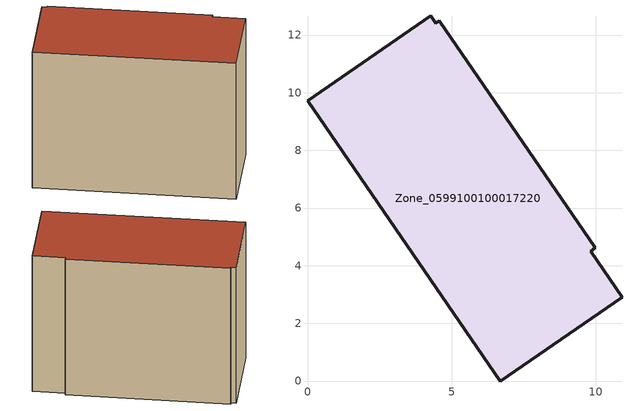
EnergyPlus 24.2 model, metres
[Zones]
Zone_0599100100017220
 floor ground (C_G): 4.28,12.66 4.45,12.41 4.57,12.49 9.98,4.61 9.82,4.51 10.91,2.9 6.68,0 0,9.72 z0
 wall outside (C_F): 9.98,4.61 4.57,12.49 4.45,12.41 4.28,12.66 0,9.72 6.68,0 10.91,2.9 9.82,4.51 9.98,4.61 z0:9.03
 roof outside (C_R): 9.82,4.51 9.98,4.61 4.57,12.49 4.45,12.41 4.28,12.66 0,9.72 6.68,0 10.91,2.9 z9.03
[BUILDING]
Pand.0599100100017220: North Axis=0; Terrain=City; Loads Convergence Tolerance Value=0.04; Temperature Convergence Tolerance Value=0.4; Solar Distribution=FullExterior; Maximum Number of Warmup Days=25; Minimum Number of Warmup Days=1
[Site:Location]
Rotterdam.The.Hague.AP_ZH_NLD Design_Conditions: Latitude=51.96; Longitude=4.45; Time Zone=1; Elevation=-4.5
[SITE:GROUNDTEMPERATURE:BUILDINGSURFACE]
18, 18, 18, 18, 18, 18, 18, 18, 18, 18, 18, 18
[MATERIAL] Thermal Absorptance=0.9; Solar Absorptance=0.7; Visible Absorptance=0.7
Name | Roughness | Thickness | Conductivity | Density | Specific Heat
G.TC.2015-2018 | MediumSmooth | 0.15 | 0.0428571 | 540 | 1210
F.TC.2015-2018 | Rough | 0.3 | 0.0666667 | 1920 | 840
R.TC.2015-2018 | MediumRough | 0.2 | 0.0333333 | 1500 | 1000
[CONSTRUCTION]
C_G: G.TC.2015-2018
C_F: F.TC.2015-2018
C_R: R.TC.2015-2018
[ZONE]
Zone_0599100100017220: Type=1; Multiplier=1; Ceiling Height=Autocalculate; Volume=Autocalculate; Floor Area=autocalculate; Part of Total Floor Area=Yes
[ZONEINFILTRATION:DESIGNFLOWRATE]
Infil_Zone_0599100100017220: Zone or ZoneList or Space or SpaceList=Zone_0599100100017220; Schedule=AlwaysOn; Design Flow Rate Calculation Method=Flow/Area; Flow Rate per Floor Area=0.0015; Constant Term Coefficient=1; Temperature Term Coefficient=0; Velocity Term Coefficient=0; Velocity Squared Term Coefficient=0
[HVACTEMPLATE:ZONE:IDEALLOADSAIRSYSTEM]
Zone_0599100100017220: Maximum Heating Supply Air Temperature=50; Minimum Cooling Supply Air Temperature=13; Maximum Heating Supply Air Humidity Ratio=0.0156; Minimum Cooling Supply Air Humidity Ratio=0.0077; Heating Limit=NoLimit; Cooling Limit=NoLimit; Dehumidification Control Type=ConstantSensibleHeatRatio; Cooling Sensible Heat Ratio=0.7; Dehumidification Setpoint=60; Humidification Control Type=None; Humidification Setpoint=30; Outdoor Air Method=None; Outdoor Air Flow Rate per Person=0.00944; Outdoor Air Flow Rate per Zone Floor Area=0; Outdoor Air Flow Rate per Zone=0; Demand Controlled Ventilation Type=None; Outdoor Air Economizer Type=NoEconomizer; Heat Recovery Type=None; Sensible Heat Recovery Effectiveness=0.7; Latent Heat Recovery Effectiveness=0.65
[ZONECONTROL:THERMOSTAT]
ThermostatControl_Zone_0599100100017220: Zone or ZoneList=Zone_0599100100017220; Control Type Schedule=DualSetpointControlType; Control 1=Thermostat_Zone_0599100100017220; Temperature Difference Between Cutout And Setpoint=0
[THERMOSTATSETPOINT:DUALSETPOINT]
Thermostat_Zone_0599100100017220: Heating Setpoint Temperature Schedule=HeatingSetpoint_Zone_0599100100017220; Cooling Setpoint Temperature Schedule=CoolingSetpoint_Zone_0599100100017220
[SCHEDULE:COMPACT]
HeatingSetpoint_Zone_0599100100017220: Through: 12/31, For: AllDays, Until: 24:00, 21
CoolingSetpoint_Zone_0599100100017220: Through: 12/31, For: AllDays, Until: 24:00, 24
DualSetpointControlType: Through: 12/31, For: AllDays, Until: 24:00, 4
AlwaysOn: Through: 12/31, For: AllDays, Until: 24:00, 1
